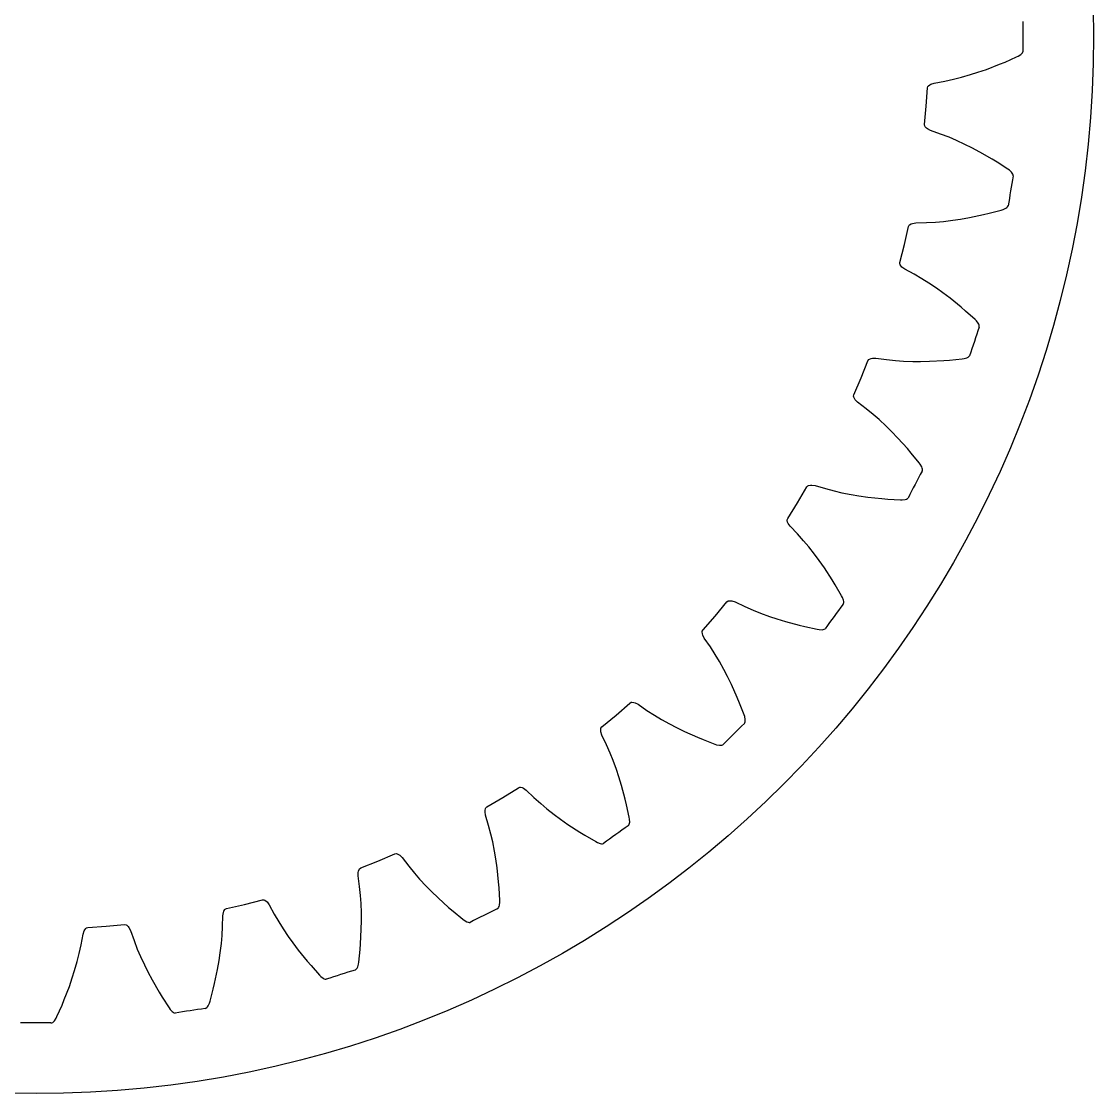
# Model space of a CAD drawing. Extents: x -33.8 to 33.8, y -33.8 to 33.8.
# Drawn here: x -0.47 to 33.75, y -33.75 to 0.47 of the extents above; entities that cross this region are included whole.
import ezdxf

# ---------------------------------------------------------------- set-up
doc = ezdxf.new("R2010")
doc.units = 0

msp = doc.modelspace()

# ---------------------------------------------------------------- linework, layer by layer
msp.add_circle((0, 0), 33.75)
msp.add_circle((0, 0), 33.75)
at = {"layer": 'layer0'}
for p, q in [((30.926, -0.825), (31.295, -0.663)), ((31.295, -0.663), (31.348, -0.636)), ((31.348, -0.636), (31.428, -0.582)), ((31.428, -0.582), (31.457, -0.555)), ((31.457, -0.555), (31.478, -0.527)), ((31.478, -0.527), (31.491, -0.499)), ((30.328, -1.058), (30.753, -0.895)), ((30.753, -0.895), (30.926, -0.825)), ((29.283, -1.371), (29.53, -1.309)), ((29.53, -1.309), (29.818, -1.227)), ((29.818, -1.227), (30.054, -1.151)), ((30.054, -1.151), (30.328, -1.058)), ((28.412, -2.236), (28.452, -1.648)), ((28.452, -1.648), (28.464, -1.603)), ((28.464, -1.603), (28.478, -1.583)), ((28.478, -1.583), (28.522, -1.55)), ((28.522, -1.55), (28.56, -1.529)), ((28.56, -1.529), (28.662, -1.495)), ((28.662, -1.495), (29.001, -1.432)), ((29.001, -1.432), (29.283, -1.371)), ((28.359, -2.823), (28.412, -2.236)), ((28.412, -2.236), (28.412, -2.236)), ((28.364, -2.87), (28.359, -2.823)), ((28.375, -2.891), (28.364, -2.87)), ((28.413, -2.931), (28.375, -2.891)), ((28.448, -2.957), (28.413, -2.931)), ((28.543, -3.007), (28.448, -2.957)), ((28.868, -3.122), (28.543, -3.007)), ((29.137, -3.227), (28.868, -3.122)), ((29.371, -3.326), (29.137, -3.227)), ((29.643, -3.453), (29.371, -3.326)), ((29.864, -3.564), (29.643, -3.453)), ((30.12, -3.699), (29.864, -3.564)), ((30.515, -3.927), (30.12, -3.699)), ((30.674, -4.023), (30.515, -3.927)), ((31.014, -4.241), (30.674, -4.023)), ((31.062, -4.276), (31.014, -4.241)), ((31.132, -4.341), (31.062, -4.276)), ((31.156, -4.373), (31.132, -4.341)), ((31.172, -4.404), (31.156, -4.373)), ((31.181, -4.433), (31.172, -4.404)), ((31.182, -4.462), (31.181, -4.433)), ((30.95, -5.491), (30.983, -5.469)), ((30.983, -5.469), (31.008, -5.445)), ((31.008, -5.445), (31.025, -5.419)), ((29.504, -5.839), (29.789, -5.79)), ((29.789, -5.79), (30.235, -5.695)), ((30.235, -5.695), (30.416, -5.652)), ((30.416, -5.652), (30.806, -5.551)), ((30.806, -5.551), (30.863, -5.532)), ((30.863, -5.532), (30.95, -5.491)), ((27.712, -6.653), (27.844, -6.079)), ((27.844, -6.079), (27.862, -6.036)), ((27.862, -6.036), (27.88, -6.019)), ((27.88, -6.019), (27.928, -5.992)), ((27.928, -5.992), (27.97, -5.978)), ((27.97, -5.978), (28.075, -5.961)), ((28.075, -5.961), (28.42, -5.951)), ((28.42, -5.951), (28.708, -5.935)), ((28.708, -5.935), (28.962, -5.913)), ((28.962, -5.913), (29.259, -5.876)), ((29.259, -5.876), (29.504, -5.839)), ((27.569, -7.224), (27.712, -6.653)), ((27.712, -6.653), (27.712, -6.653)), ((27.566, -7.271), (27.569, -7.224)), ((27.573, -7.294), (27.566, -7.271)), ((27.605, -7.34), (27.573, -7.294)), ((27.635, -7.371), (27.605, -7.34)), ((27.721, -7.435), (27.635, -7.371)), ((28.024, -7.6), (27.721, -7.435)), ((28.273, -7.745), (28.024, -7.6)), ((28.489, -7.88), (28.273, -7.745)), ((28.738, -8.048), (28.489, -7.88)), ((28.939, -8.192), (28.738, -8.048)), ((29.171, -8.365), (28.939, -8.192)), ((29.525, -8.652), (29.171, -8.365)), ((29.667, -8.772), (29.525, -8.652)), ((29.969, -9.04), (29.667, -8.772)), ((30.011, -9.082), (29.969, -9.04)), ((30.07, -9.158), (30.011, -9.082)), ((30.088, -9.193), (30.07, -9.158)), ((30.1, -9.226), (30.088, -9.193)), ((30.104, -9.257), (30.1, -9.226)), ((30.1, -9.285), (30.104, -9.257)), ((29.618, -10.292), (29.71, -10.266)), ((29.71, -10.266), (29.746, -10.248)), ((29.746, -10.248), (29.774, -10.228)), ((29.774, -10.228), (29.795, -10.206)), ((26.33, -10.906), (26.55, -10.36)), ((26.55, -10.36), (26.575, -10.32)), ((26.575, -10.32), (26.595, -10.306)), ((26.595, -10.306), (26.647, -10.287)), ((26.647, -10.287), (26.69, -10.28)), ((26.69, -10.28), (26.797, -10.279)), ((26.797, -10.279), (27.139, -10.324)), ((27.139, -10.324), (27.426, -10.353)), ((27.426, -10.353), (27.68, -10.37)), ((27.68, -10.37), (27.98, -10.381)), ((27.98, -10.381), (28.228, -10.382)), ((28.228, -10.382), (28.517, -10.378)), ((28.517, -10.378), (28.972, -10.355)), ((28.972, -10.355), (29.157, -10.341)), ((29.157, -10.341), (29.559, -10.302)), ((29.559, -10.302), (29.618, -10.292)), ((26.099, -11.448), (26.33, -10.906)), ((26.33, -10.906), (26.33, -10.906)), ((26.089, -11.494), (26.099, -11.448)), ((26.093, -11.518), (26.089, -11.494)), ((26.117, -11.568), (26.093, -11.518)), ((26.142, -11.603), (26.117, -11.568)), ((26.217, -11.68), (26.142, -11.603)), ((26.49, -11.89), (26.217, -11.68)), ((26.713, -12.072), (26.49, -11.89)), ((26.906, -12.24), (26.713, -12.072)), ((27.125, -12.444), (26.906, -12.24)), ((27.301, -12.618), (27.125, -12.444)), ((27.503, -12.826), (27.301, -12.618)), ((27.808, -13.164), (27.503, -12.826)), ((27.93, -13.305), (27.808, -13.164)), ((28.185, -13.617), (27.93, -13.305)), ((28.22, -13.665), (28.185, -13.617)), ((28.267, -13.749), (28.22, -13.665)), ((28.28, -13.787), (28.267, -13.749)), ((28.277, -13.88), (28.285, -13.852)), ((28.286, -13.821), (28.28, -13.787)), ((28.285, -13.852), (28.286, -13.821)), ((24.602, -14.386), (24.634, -14.35)), ((24.634, -14.35), (24.655, -14.339)), ((24.655, -14.339), (24.71, -14.329)), ((24.71, -14.329), (24.753, -14.329)), ((24.753, -14.329), (24.859, -14.345)), ((24.859, -14.345), (25.19, -14.442)), ((24.3, -14.891), (24.602, -14.386)), ((25.19, -14.442), (25.468, -14.516)), ((25.468, -14.516), (25.717, -14.573)), ((25.717, -14.573), (26.011, -14.63)), ((26.011, -14.63), (26.256, -14.67)), ((26.256, -14.67), (26.542, -14.712)), ((26.542, -14.712), (26.995, -14.759)), ((23.987, -15.39), (24.3, -14.891)), ((24.3, -14.891), (24.3, -14.891)), ((26.995, -14.759), (27.181, -14.775)), ((27.181, -14.775), (27.583, -14.799)), ((27.583, -14.799), (27.643, -14.799)), ((27.643, -14.799), (27.738, -14.787)), ((27.738, -14.787), (27.776, -14.775)), ((27.776, -14.775), (27.807, -14.76)), ((27.807, -14.76), (27.832, -14.741)), ((23.97, -15.434), (23.987, -15.39)), ((23.97, -15.458), (23.97, -15.434)), ((23.985, -15.511), (23.97, -15.458)), ((24.005, -15.55), (23.985, -15.511)), ((24.067, -15.637), (24.005, -15.55)), ((24.304, -15.888), (24.067, -15.637)), ((24.496, -16.103), (24.304, -15.888)), ((24.66, -16.298), (24.496, -16.103)), ((24.844, -16.534), (24.66, -16.298)), ((24.991, -16.734), (24.844, -16.534)), ((25.158, -16.97), (24.991, -16.734)), ((25.406, -17.352), (25.158, -16.97)), ((25.504, -17.511), (25.406, -17.352)), ((25.708, -17.858), (25.504, -17.511)), ((21.671, -18.509), (22.049, -18.057)), ((22.049, -18.057), (22.085, -18.027)), ((22.085, -18.027), (22.109, -18.02)), ((22.109, -18.02), (22.164, -18.018)), ((22.164, -18.018), (22.207, -18.025)), ((22.207, -18.025), (22.309, -18.057)), ((22.309, -18.057), (22.62, -18.205)), ((25.735, -17.912), (25.708, -17.858)), ((25.768, -18.002), (25.735, -17.912)), ((25.758, -18.132), (25.77, -18.106)), ((25.775, -18.041), (25.768, -18.002)), ((25.77, -18.106), (25.776, -18.076)), ((25.776, -18.076), (25.775, -18.041)), ((22.62, -18.205), (22.884, -18.321)), ((22.884, -18.321), (23.121, -18.417)), ((23.121, -18.417), (23.402, -18.519)), ((21.284, -18.953), (21.671, -18.509)), ((21.671, -18.509), (21.671, -18.509)), ((23.402, -18.519), (23.638, -18.597)), ((23.638, -18.597), (23.914, -18.683)), ((23.914, -18.683), (24.354, -18.801)), ((24.354, -18.801), (24.535, -18.845)), ((21.257, -19.017), (21.26, -18.993)), ((21.264, -19.072), (21.257, -19.017)), ((21.26, -18.993), (21.284, -18.953)), ((21.277, -19.114), (21.264, -19.072)), ((21.324, -19.21), (21.277, -19.114)), ((24.535, -18.845), (24.929, -18.931)), ((24.929, -18.931), (24.988, -18.941)), ((24.988, -18.941), (25.084, -18.944)), ((25.084, -18.944), (25.123, -18.939)), ((25.123, -18.939), (25.156, -18.928)), ((25.156, -18.928), (25.183, -18.913)), ((21.519, -19.494), (21.324, -19.21)), ((21.675, -19.736), (21.519, -19.494)), ((21.807, -19.955), (21.675, -19.736)), ((21.952, -20.217), (21.807, -19.955)), ((22.066, -20.437), (21.952, -20.217)), ((22.194, -20.697), (22.066, -20.437)), ((22.379, -21.113), (22.194, -20.697)), ((22.451, -21.285), (22.379, -21.113)), ((18.509, -21.671), (18.953, -21.284)), ((18.953, -21.284), (18.993, -21.26)), ((18.993, -21.26), (19.017, -21.257)), ((19.017, -21.257), (19.072, -21.264)), ((19.072, -21.264), (19.114, -21.277)), ((19.114, -21.277), (19.21, -21.324)), ((19.21, -21.324), (19.494, -21.519)), ((19.494, -21.519), (19.736, -21.675)), ((22.598, -21.66), (22.451, -21.285)), ((18.057, -22.049), (18.509, -21.671)), ((18.509, -21.671), (18.509, -21.671)), ((19.736, -21.675), (19.955, -21.807)), ((19.955, -21.807), (20.217, -21.952)), ((22.616, -21.717), (22.598, -21.66)), ((22.635, -21.811), (22.616, -21.717)), ((22.62, -21.915), (22.631, -21.885)), ((22.631, -21.885), (22.635, -21.851)), ((22.635, -21.851), (22.635, -21.811)), ((18.018, -22.164), (18.02, -22.109)), ((18.025, -22.207), (18.018, -22.164)), ((18.02, -22.109), (18.027, -22.085)), ((18.057, -22.309), (18.025, -22.207)), ((18.027, -22.085), (18.057, -22.049)), ((20.217, -21.952), (20.437, -22.066)), ((20.437, -22.066), (20.697, -22.194)), ((20.697, -22.194), (21.113, -22.379)), ((22.604, -21.938), (22.62, -21.915)), ((18.205, -22.62), (18.057, -22.309)), ((21.113, -22.379), (21.285, -22.451)), ((21.285, -22.451), (21.66, -22.598)), ((18.321, -22.884), (18.205, -22.62)), ((18.417, -23.121), (18.321, -22.884)), ((21.66, -22.598), (21.717, -22.616)), ((21.717, -22.616), (21.811, -22.635)), ((21.811, -22.635), (21.851, -22.635)), ((21.851, -22.635), (21.885, -22.631)), ((21.885, -22.631), (21.915, -22.62)), ((18.519, -23.402), (18.417, -23.121)), ((18.597, -23.638), (18.519, -23.402)), ((18.683, -23.914), (18.597, -23.638)), ((18.801, -24.354), (18.683, -23.914)), ((14.891, -24.3), (15.39, -23.987)), ((15.39, -23.987), (15.434, -23.97)), ((15.434, -23.97), (15.458, -23.97)), ((15.458, -23.97), (15.511, -23.985)), ((15.511, -23.985), (15.55, -24.005)), ((15.55, -24.005), (15.637, -24.067)), ((15.637, -24.067), (15.888, -24.304)), ((14.339, -24.655), (14.35, -24.634)), ((14.35, -24.634), (14.386, -24.602)), ((14.386, -24.602), (14.891, -24.3)), ((14.891, -24.3), (14.891, -24.3)), ((15.888, -24.304), (16.103, -24.496)), ((16.103, -24.496), (16.298, -24.66)), ((18.845, -24.535), (18.801, -24.354)), ((18.931, -24.929), (18.845, -24.535)), ((14.329, -24.71), (14.339, -24.655)), ((14.329, -24.753), (14.329, -24.71)), ((14.345, -24.859), (14.329, -24.753)), ((14.442, -25.19), (14.345, -24.859)), ((16.298, -24.66), (16.534, -24.844)), ((16.534, -24.844), (16.734, -24.991)), ((18.941, -24.988), (18.931, -24.929)), ((14.516, -25.468), (14.442, -25.19)), ((16.734, -24.991), (16.97, -25.158)), ((16.97, -25.158), (17.352, -25.406)), ((18.894, -25.204), (18.913, -25.183)), ((18.913, -25.183), (18.928, -25.156)), ((18.928, -25.156), (18.939, -25.123)), ((18.939, -25.123), (18.944, -25.084)), ((18.944, -25.084), (18.941, -24.988)), ((14.573, -25.717), (14.516, -25.468)), ((17.352, -25.406), (17.511, -25.504)), ((17.511, -25.504), (17.858, -25.708)), ((14.63, -26.011), (14.573, -25.717)), ((17.858, -25.708), (17.912, -25.735)), ((17.912, -25.735), (18.002, -25.768)), ((18.002, -25.768), (18.041, -25.775)), ((18.041, -25.775), (18.076, -25.776)), ((18.076, -25.776), (18.106, -25.77)), ((10.36, -26.55), (10.906, -26.33)), ((10.906, -26.33), (11.448, -26.099)), ((10.906, -26.33), (10.906, -26.33)), ((11.448, -26.099), (11.494, -26.089)), ((11.494, -26.089), (11.518, -26.093)), ((11.518, -26.093), (11.568, -26.117)), ((11.568, -26.117), (11.603, -26.142)), ((11.603, -26.142), (11.68, -26.217)), ((11.68, -26.217), (11.89, -26.49)), ((14.67, -26.256), (14.63, -26.011)), ((14.712, -26.542), (14.67, -26.256)), ((10.279, -26.797), (10.28, -26.69)), ((10.28, -26.69), (10.287, -26.647)), ((10.287, -26.647), (10.306, -26.595)), ((10.306, -26.595), (10.32, -26.575)), ((10.32, -26.575), (10.36, -26.55)), ((11.89, -26.49), (12.072, -26.713)), ((14.759, -26.995), (14.712, -26.542)), ((10.324, -27.139), (10.279, -26.797)), ((12.072, -26.713), (12.24, -26.906)), ((12.24, -26.906), (12.444, -27.125)), ((14.775, -27.181), (14.759, -26.995)), ((10.353, -27.426), (10.324, -27.139)), ((12.444, -27.125), (12.618, -27.301)), ((12.618, -27.301), (12.826, -27.503)), ((14.799, -27.583), (14.775, -27.181)), ((6.079, -27.844), (6.653, -27.712)), ((6.653, -27.712), (7.224, -27.569)), ((6.653, -27.712), (6.653, -27.712)), ((7.224, -27.569), (7.271, -27.566)), ((7.271, -27.566), (7.294, -27.573)), ((7.294, -27.573), (7.34, -27.605)), ((7.34, -27.605), (7.371, -27.635)), ((7.371, -27.635), (7.435, -27.721)), ((10.37, -27.68), (10.353, -27.426)), ((10.381, -27.98), (10.37, -27.68)), ((12.826, -27.503), (13.164, -27.808)), ((14.787, -27.738), (14.799, -27.643)), ((14.799, -27.643), (14.799, -27.583)), ((5.961, -28.075), (5.978, -27.97)), ((5.978, -27.97), (5.992, -27.928)), ((5.992, -27.928), (6.019, -27.88)), ((6.019, -27.88), (6.036, -27.862)), ((6.036, -27.862), (6.079, -27.844)), ((7.435, -27.721), (7.6, -28.024)), ((7.6, -28.024), (7.745, -28.273)), ((10.382, -28.228), (10.381, -27.98)), ((13.164, -27.808), (13.305, -27.93)), ((13.305, -27.93), (13.617, -28.185)), ((14.718, -27.85), (14.741, -27.832)), ((14.741, -27.832), (14.76, -27.807)), ((14.76, -27.807), (14.775, -27.776)), ((14.775, -27.776), (14.787, -27.738)), ((2.236, -28.412), (2.823, -28.359)), ((2.823, -28.359), (2.87, -28.364)), ((2.87, -28.364), (2.891, -28.375)), ((2.891, -28.375), (2.931, -28.413)), ((5.951, -28.42), (5.961, -28.075)), ((7.745, -28.273), (7.88, -28.489)), ((10.378, -28.517), (10.382, -28.228)), ((13.617, -28.185), (13.665, -28.22)), ((13.665, -28.22), (13.749, -28.267)), ((13.749, -28.267), (13.787, -28.28)), ((13.787, -28.28), (13.821, -28.286)), ((13.821, -28.286), (13.852, -28.285)), ((1.432, -29.001), (1.495, -28.662)), ((1.495, -28.662), (1.529, -28.56)), ((1.529, -28.56), (1.55, -28.522)), ((1.55, -28.522), (1.583, -28.478)), ((1.583, -28.478), (1.603, -28.464)), ((1.603, -28.464), (1.648, -28.452)), ((1.648, -28.452), (2.236, -28.412)), ((2.236, -28.412), (2.236, -28.412)), ((2.931, -28.413), (2.957, -28.448)), ((2.957, -28.448), (3.007, -28.543)), ((3.007, -28.543), (3.122, -28.868)), ((5.913, -28.962), (5.935, -28.708)), ((5.935, -28.708), (5.951, -28.42)), ((7.88, -28.489), (8.048, -28.738)), ((8.048, -28.738), (8.192, -28.939)), ((10.355, -28.972), (10.378, -28.517)), ((1.371, -29.283), (1.432, -29.001)), ((3.122, -28.868), (3.227, -29.137)), ((5.876, -29.259), (5.913, -28.962)), ((8.192, -28.939), (8.365, -29.171)), ((10.341, -29.157), (10.355, -28.972)), ((1.309, -29.53), (1.371, -29.283)), ((3.227, -29.137), (3.326, -29.371)), ((3.326, -29.371), (3.453, -29.643)), ((5.839, -29.504), (5.876, -29.259)), ((8.365, -29.171), (8.652, -29.525)), ((10.302, -29.559), (10.341, -29.157)), ((1.227, -29.818), (1.309, -29.53)), ((3.453, -29.643), (3.564, -29.864)), ((5.79, -29.789), (5.839, -29.504)), ((8.652, -29.525), (8.772, -29.667)), ((8.772, -29.667), (9.04, -29.969)), ((10.228, -29.774), (10.248, -29.746)), ((10.248, -29.746), (10.266, -29.71)), ((10.266, -29.71), (10.292, -29.618)), ((10.292, -29.618), (10.302, -29.559)), ((1.058, -30.328), (1.151, -30.054)), ((1.151, -30.054), (1.227, -29.818)), ((3.564, -29.864), (3.699, -30.12)), ((5.695, -30.235), (5.79, -29.789)), ((9.04, -29.969), (9.082, -30.011)), ((9.082, -30.011), (9.158, -30.07)), ((9.158, -30.07), (9.193, -30.088)), ((9.193, -30.088), (9.226, -30.1)), ((9.226, -30.1), (9.257, -30.104)), ((10.181, -29.809), (10.206, -29.795)), ((10.206, -29.795), (10.228, -29.774)), ((0.895, -30.753), (1.058, -30.328)), ((3.699, -30.12), (3.927, -30.515)), ((5.551, -30.806), (5.652, -30.416)), ((5.652, -30.416), (5.695, -30.235)), ((0.825, -30.926), (0.895, -30.753)), ((3.927, -30.515), (4.023, -30.674)), ((4.023, -30.674), (4.241, -31.014)), ((0.663, -31.295), (0.825, -30.926)), ((4.241, -31.014), (4.276, -31.062)), ((4.276, -31.062), (4.341, -31.132)), ((4.341, -31.132), (4.373, -31.156)), ((5.392, -31.035), (5.419, -31.025)), ((5.419, -31.025), (5.445, -31.008)), ((5.445, -31.008), (5.469, -30.983)), ((5.469, -30.983), (5.491, -30.95)), ((5.491, -30.95), (5.532, -30.863)), ((5.532, -30.863), (5.551, -30.806)), ((0.499, -31.491), (0.527, -31.478)), ((0.527, -31.478), (0.555, -31.457)), ((0.555, -31.457), (0.582, -31.428)), ((0.582, -31.428), (0.636, -31.348)), ((0.636, -31.348), (0.663, -31.295)), ((4.373, -31.156), (4.404, -31.172)), ((4.404, -31.172), (4.433, -31.181)), ((0.471, -31.496), (0.499, -31.491))]:
    msp.add_line(p, q, dxfattribs=at)
for centre, start, end in [((65.239, -0.209), 178.8466, 180.4929), ((64.404, -10.412), 169.8466, 171.4929), ((61.982, -20.359), 160.8466, 162.4929), ((58.034, -29.804), 151.8466, 153.4929), ((52.657, -38.516), 142.8466, 144.4929), ((45.984, -46.279), 133.8466, 135.4929), ((38.178, -52.902), 124.8466, 126.4929), ((29.432, -58.224), 115.8466, 117.4929), ((19.962, -62.111), 106.8466, 108.4929), ((10, -64.469), 97.8466, 99.4929), ((-0.209, -65.239), 88.8466, 90.4929)]:
    msp.add_arc(centre, 33.75, start, end, dxfattribs=at)
at = {"layer": 'layer1'}
for p, q in [((30.926, -0.825), (31.295, -0.663)), ((31.295, -0.663), (31.348, -0.636)), ((31.348, -0.636), (31.428, -0.582)), ((31.428, -0.582), (31.457, -0.555)), ((31.457, -0.555), (31.478, -0.527)), ((31.478, -0.527), (31.491, -0.499)), ((30.328, -1.058), (30.753, -0.895)), ((30.753, -0.895), (30.926, -0.825)), ((29.283, -1.371), (29.53, -1.309)), ((29.53, -1.309), (29.818, -1.227)), ((29.818, -1.227), (30.054, -1.151)), ((30.054, -1.151), (30.328, -1.058)), ((28.412, -2.236), (28.452, -1.648)), ((28.452, -1.648), (28.464, -1.603)), ((28.464, -1.603), (28.478, -1.583)), ((28.478, -1.583), (28.522, -1.55)), ((28.522, -1.55), (28.56, -1.529)), ((28.56, -1.529), (28.662, -1.495)), ((28.662, -1.495), (29.001, -1.432)), ((29.001, -1.432), (29.283, -1.371)), ((28.359, -2.823), (28.412, -2.236)), ((28.412, -2.236), (28.412, -2.236)), ((28.364, -2.87), (28.359, -2.823)), ((28.375, -2.891), (28.364, -2.87)), ((28.413, -2.931), (28.375, -2.891)), ((28.448, -2.957), (28.413, -2.931)), ((28.543, -3.007), (28.448, -2.957)), ((28.868, -3.122), (28.543, -3.007)), ((29.137, -3.227), (28.868, -3.122)), ((29.371, -3.326), (29.137, -3.227)), ((29.643, -3.453), (29.371, -3.326)), ((29.864, -3.564), (29.643, -3.453)), ((30.12, -3.699), (29.864, -3.564)), ((30.515, -3.927), (30.12, -3.699)), ((30.674, -4.023), (30.515, -3.927)), ((31.014, -4.241), (30.674, -4.023)), ((31.062, -4.276), (31.014, -4.241)), ((31.132, -4.341), (31.062, -4.276)), ((31.156, -4.373), (31.132, -4.341)), ((31.172, -4.404), (31.156, -4.373)), ((31.181, -4.433), (31.172, -4.404)), ((31.182, -4.462), (31.181, -4.433)), ((30.95, -5.491), (30.983, -5.469)), ((30.983, -5.469), (31.008, -5.445)), ((31.008, -5.445), (31.025, -5.419)), ((29.504, -5.839), (29.789, -5.79)), ((29.789, -5.79), (30.235, -5.695)), ((30.235, -5.695), (30.416, -5.652)), ((30.416, -5.652), (30.806, -5.551)), ((30.806, -5.551), (30.863, -5.532)), ((30.863, -5.532), (30.95, -5.491)), ((27.712, -6.653), (27.844, -6.079)), ((27.844, -6.079), (27.862, -6.036)), ((27.862, -6.036), (27.88, -6.019)), ((27.88, -6.019), (27.928, -5.992)), ((27.928, -5.992), (27.97, -5.978)), ((27.97, -5.978), (28.075, -5.961)), ((28.075, -5.961), (28.42, -5.951)), ((28.42, -5.951), (28.708, -5.935)), ((28.708, -5.935), (28.962, -5.913)), ((28.962, -5.913), (29.259, -5.876)), ((29.259, -5.876), (29.504, -5.839)), ((27.569, -7.224), (27.712, -6.653)), ((27.712, -6.653), (27.712, -6.653)), ((27.566, -7.271), (27.569, -7.224)), ((27.573, -7.294), (27.566, -7.271)), ((27.605, -7.34), (27.573, -7.294)), ((27.635, -7.371), (27.605, -7.34)), ((27.721, -7.435), (27.635, -7.371)), ((28.024, -7.6), (27.721, -7.435)), ((28.273, -7.745), (28.024, -7.6)), ((28.489, -7.88), (28.273, -7.745)), ((28.738, -8.048), (28.489, -7.88)), ((28.939, -8.192), (28.738, -8.048)), ((29.171, -8.365), (28.939, -8.192)), ((29.525, -8.652), (29.171, -8.365)), ((29.667, -8.772), (29.525, -8.652)), ((29.969, -9.04), (29.667, -8.772)), ((30.011, -9.082), (29.969, -9.04)), ((30.07, -9.158), (30.011, -9.082)), ((30.088, -9.193), (30.07, -9.158)), ((30.1, -9.226), (30.088, -9.193)), ((30.104, -9.257), (30.1, -9.226)), ((30.1, -9.285), (30.104, -9.257)), ((29.618, -10.292), (29.71, -10.266)), ((29.71, -10.266), (29.746, -10.248)), ((29.746, -10.248), (29.774, -10.228)), ((29.774, -10.228), (29.795, -10.206)), ((26.33, -10.906), (26.55, -10.36)), ((26.55, -10.36), (26.575, -10.32)), ((26.575, -10.32), (26.595, -10.306)), ((26.595, -10.306), (26.647, -10.287)), ((26.647, -10.287), (26.69, -10.28)), ((26.69, -10.28), (26.797, -10.279)), ((26.797, -10.279), (27.139, -10.324)), ((27.139, -10.324), (27.426, -10.353)), ((27.426, -10.353), (27.68, -10.37)), ((27.68, -10.37), (27.98, -10.381)), ((27.98, -10.381), (28.228, -10.382)), ((28.228, -10.382), (28.517, -10.378)), ((28.517, -10.378), (28.972, -10.355)), ((28.972, -10.355), (29.157, -10.341)), ((29.157, -10.341), (29.559, -10.302)), ((29.559, -10.302), (29.618, -10.292)), ((26.099, -11.448), (26.33, -10.906)), ((26.33, -10.906), (26.33, -10.906)), ((26.089, -11.494), (26.099, -11.448)), ((26.093, -11.518), (26.089, -11.494)), ((26.117, -11.568), (26.093, -11.518)), ((26.142, -11.603), (26.117, -11.568)), ((26.217, -11.68), (26.142, -11.603)), ((26.49, -11.89), (26.217, -11.68)), ((26.713, -12.072), (26.49, -11.89)), ((26.906, -12.24), (26.713, -12.072)), ((27.125, -12.444), (26.906, -12.24)), ((27.301, -12.618), (27.125, -12.444)), ((27.503, -12.826), (27.301, -12.618)), ((27.808, -13.164), (27.503, -12.826)), ((27.93, -13.305), (27.808, -13.164)), ((28.185, -13.617), (27.93, -13.305)), ((28.22, -13.665), (28.185, -13.617)), ((28.267, -13.749), (28.22, -13.665)), ((28.28, -13.787), (28.267, -13.749)), ((28.277, -13.88), (28.285, -13.852)), ((28.286, -13.821), (28.28, -13.787)), ((28.285, -13.852), (28.286, -13.821)), ((24.602, -14.386), (24.634, -14.35)), ((24.634, -14.35), (24.655, -14.339)), ((24.655, -14.339), (24.71, -14.329)), ((24.71, -14.329), (24.753, -14.329)), ((24.753, -14.329), (24.859, -14.345)), ((24.859, -14.345), (25.19, -14.442)), ((24.3, -14.891), (24.602, -14.386)), ((25.19, -14.442), (25.468, -14.516)), ((25.468, -14.516), (25.717, -14.573)), ((25.717, -14.573), (26.011, -14.63)), ((26.011, -14.63), (26.256, -14.67)), ((26.256, -14.67), (26.542, -14.712)), ((26.542, -14.712), (26.995, -14.759)), ((23.987, -15.39), (24.3, -14.891)), ((24.3, -14.891), (24.3, -14.891)), ((26.995, -14.759), (27.181, -14.775)), ((27.181, -14.775), (27.583, -14.799)), ((27.583, -14.799), (27.643, -14.799)), ((27.643, -14.799), (27.738, -14.787)), ((27.738, -14.787), (27.776, -14.775)), ((27.776, -14.775), (27.807, -14.76)), ((27.807, -14.76), (27.832, -14.741)), ((23.97, -15.434), (23.987, -15.39)), ((23.97, -15.458), (23.97, -15.434)), ((23.985, -15.511), (23.97, -15.458)), ((24.005, -15.55), (23.985, -15.511)), ((24.067, -15.637), (24.005, -15.55)), ((24.304, -15.888), (24.067, -15.637)), ((24.496, -16.103), (24.304, -15.888)), ((24.66, -16.298), (24.496, -16.103)), ((24.844, -16.534), (24.66, -16.298)), ((24.991, -16.734), (24.844, -16.534)), ((25.158, -16.97), (24.991, -16.734)), ((25.406, -17.352), (25.158, -16.97)), ((25.504, -17.511), (25.406, -17.352)), ((25.708, -17.858), (25.504, -17.511)), ((21.671, -18.509), (22.049, -18.057)), ((22.049, -18.057), (22.085, -18.027)), ((22.085, -18.027), (22.109, -18.02)), ((22.109, -18.02), (22.164, -18.018)), ((22.164, -18.018), (22.207, -18.025)), ((22.207, -18.025), (22.309, -18.057)), ((22.309, -18.057), (22.62, -18.205)), ((25.735, -17.912), (25.708, -17.858)), ((25.768, -18.002), (25.735, -17.912)), ((25.758, -18.132), (25.77, -18.106)), ((25.775, -18.041), (25.768, -18.002)), ((25.77, -18.106), (25.776, -18.076)), ((25.776, -18.076), (25.775, -18.041)), ((22.62, -18.205), (22.884, -18.321)), ((22.884, -18.321), (23.121, -18.417)), ((23.121, -18.417), (23.402, -18.519)), ((21.284, -18.953), (21.671, -18.509)), ((21.671, -18.509), (21.671, -18.509)), ((23.402, -18.519), (23.638, -18.597)), ((23.638, -18.597), (23.914, -18.683)), ((23.914, -18.683), (24.354, -18.801)), ((24.354, -18.801), (24.535, -18.845)), ((21.257, -19.017), (21.26, -18.993)), ((21.264, -19.072), (21.257, -19.017)), ((21.26, -18.993), (21.284, -18.953)), ((21.277, -19.114), (21.264, -19.072)), ((21.324, -19.21), (21.277, -19.114)), ((24.535, -18.845), (24.929, -18.931)), ((24.929, -18.931), (24.988, -18.941)), ((24.988, -18.941), (25.084, -18.944)), ((25.084, -18.944), (25.123, -18.939)), ((25.123, -18.939), (25.156, -18.928)), ((25.156, -18.928), (25.183, -18.913)), ((21.519, -19.494), (21.324, -19.21)), ((21.675, -19.736), (21.519, -19.494)), ((21.807, -19.955), (21.675, -19.736)), ((21.952, -20.217), (21.807, -19.955)), ((22.066, -20.437), (21.952, -20.217)), ((22.194, -20.697), (22.066, -20.437)), ((22.379, -21.113), (22.194, -20.697)), ((22.451, -21.285), (22.379, -21.113)), ((18.509, -21.671), (18.953, -21.284)), ((18.953, -21.284), (18.993, -21.26)), ((18.993, -21.26), (19.017, -21.257)), ((19.017, -21.257), (19.072, -21.264)), ((19.072, -21.264), (19.114, -21.277)), ((19.114, -21.277), (19.21, -21.324)), ((19.21, -21.324), (19.494, -21.519)), ((19.494, -21.519), (19.736, -21.675)), ((22.598, -21.66), (22.451, -21.285)), ((18.057, -22.049), (18.509, -21.671)), ((18.509, -21.671), (18.509, -21.671)), ((19.736, -21.675), (19.955, -21.807)), ((19.955, -21.807), (20.217, -21.952)), ((22.616, -21.717), (22.598, -21.66)), ((22.635, -21.811), (22.616, -21.717)), ((22.62, -21.915), (22.631, -21.885)), ((22.631, -21.885), (22.635, -21.851)), ((22.635, -21.851), (22.635, -21.811)), ((18.018, -22.164), (18.02, -22.109)), ((18.025, -22.207), (18.018, -22.164)), ((18.02, -22.109), (18.027, -22.085)), ((18.057, -22.309), (18.025, -22.207)), ((18.027, -22.085), (18.057, -22.049)), ((20.217, -21.952), (20.437, -22.066)), ((20.437, -22.066), (20.697, -22.194)), ((20.697, -22.194), (21.113, -22.379)), ((22.604, -21.938), (22.62, -21.915)), ((18.205, -22.62), (18.057, -22.309)), ((21.113, -22.379), (21.285, -22.451)), ((21.285, -22.451), (21.66, -22.598)), ((18.321, -22.884), (18.205, -22.62)), ((18.417, -23.121), (18.321, -22.884)), ((21.66, -22.598), (21.717, -22.616)), ((21.717, -22.616), (21.811, -22.635)), ((21.811, -22.635), (21.851, -22.635)), ((21.851, -22.635), (21.885, -22.631)), ((21.885, -22.631), (21.915, -22.62)), ((18.519, -23.402), (18.417, -23.121)), ((18.597, -23.638), (18.519, -23.402)), ((18.683, -23.914), (18.597, -23.638)), ((18.801, -24.354), (18.683, -23.914)), ((14.891, -24.3), (15.39, -23.987)), ((15.39, -23.987), (15.434, -23.97)), ((15.434, -23.97), (15.458, -23.97)), ((15.458, -23.97), (15.511, -23.985)), ((15.511, -23.985), (15.55, -24.005)), ((15.55, -24.005), (15.637, -24.067)), ((15.637, -24.067), (15.888, -24.304)), ((14.339, -24.655), (14.35, -24.634)), ((14.35, -24.634), (14.386, -24.602)), ((14.386, -24.602), (14.891, -24.3)), ((14.891, -24.3), (14.891, -24.3)), ((15.888, -24.304), (16.103, -24.496)), ((16.103, -24.496), (16.298, -24.66)), ((18.845, -24.535), (18.801, -24.354)), ((18.931, -24.929), (18.845, -24.535)), ((14.329, -24.71), (14.339, -24.655)), ((14.329, -24.753), (14.329, -24.71)), ((14.345, -24.859), (14.329, -24.753)), ((14.442, -25.19), (14.345, -24.859)), ((16.298, -24.66), (16.534, -24.844)), ((16.534, -24.844), (16.734, -24.991)), ((18.941, -24.988), (18.931, -24.929)), ((14.516, -25.468), (14.442, -25.19)), ((16.734, -24.991), (16.97, -25.158)), ((16.97, -25.158), (17.352, -25.406)), ((18.894, -25.204), (18.913, -25.183)), ((18.913, -25.183), (18.928, -25.156)), ((18.928, -25.156), (18.939, -25.123)), ((18.939, -25.123), (18.944, -25.084)), ((18.944, -25.084), (18.941, -24.988)), ((14.573, -25.717), (14.516, -25.468)), ((17.352, -25.406), (17.511, -25.504)), ((17.511, -25.504), (17.858, -25.708)), ((14.63, -26.011), (14.573, -25.717)), ((17.858, -25.708), (17.912, -25.735)), ((17.912, -25.735), (18.002, -25.768)), ((18.002, -25.768), (18.041, -25.775)), ((18.041, -25.775), (18.076, -25.776)), ((18.076, -25.776), (18.106, -25.77)), ((10.36, -26.55), (10.906, -26.33)), ((10.906, -26.33), (11.448, -26.099)), ((10.906, -26.33), (10.906, -26.33)), ((11.448, -26.099), (11.494, -26.089)), ((11.494, -26.089), (11.518, -26.093)), ((11.518, -26.093), (11.568, -26.117)), ((11.568, -26.117), (11.603, -26.142)), ((11.603, -26.142), (11.68, -26.217)), ((11.68, -26.217), (11.89, -26.49)), ((14.67, -26.256), (14.63, -26.011)), ((14.712, -26.542), (14.67, -26.256)), ((10.279, -26.797), (10.28, -26.69)), ((10.28, -26.69), (10.287, -26.647)), ((10.287, -26.647), (10.306, -26.595)), ((10.306, -26.595), (10.32, -26.575)), ((10.32, -26.575), (10.36, -26.55)), ((11.89, -26.49), (12.072, -26.713)), ((14.759, -26.995), (14.712, -26.542)), ((10.324, -27.139), (10.279, -26.797)), ((12.072, -26.713), (12.24, -26.906)), ((12.24, -26.906), (12.444, -27.125)), ((14.775, -27.181), (14.759, -26.995)), ((10.353, -27.426), (10.324, -27.139)), ((12.444, -27.125), (12.618, -27.301)), ((12.618, -27.301), (12.826, -27.503)), ((14.799, -27.583), (14.775, -27.181)), ((6.079, -27.844), (6.653, -27.712)), ((6.653, -27.712), (7.224, -27.569)), ((6.653, -27.712), (6.653, -27.712)), ((7.224, -27.569), (7.271, -27.566)), ((7.271, -27.566), (7.294, -27.573)), ((7.294, -27.573), (7.34, -27.605)), ((7.34, -27.605), (7.371, -27.635)), ((7.371, -27.635), (7.435, -27.721)), ((10.37, -27.68), (10.353, -27.426)), ((10.381, -27.98), (10.37, -27.68)), ((12.826, -27.503), (13.164, -27.808)), ((14.787, -27.738), (14.799, -27.643)), ((14.799, -27.643), (14.799, -27.583)), ((5.961, -28.075), (5.978, -27.97)), ((5.978, -27.97), (5.992, -27.928)), ((5.992, -27.928), (6.019, -27.88)), ((6.019, -27.88), (6.036, -27.862)), ((6.036, -27.862), (6.079, -27.844)), ((7.435, -27.721), (7.6, -28.024)), ((7.6, -28.024), (7.745, -28.273)), ((10.382, -28.228), (10.381, -27.98)), ((13.164, -27.808), (13.305, -27.93)), ((13.305, -27.93), (13.617, -28.185)), ((14.718, -27.85), (14.741, -27.832)), ((14.741, -27.832), (14.76, -27.807)), ((14.76, -27.807), (14.775, -27.776)), ((14.775, -27.776), (14.787, -27.738)), ((2.236, -28.412), (2.823, -28.359)), ((2.823, -28.359), (2.87, -28.364)), ((2.87, -28.364), (2.891, -28.375)), ((2.891, -28.375), (2.931, -28.413)), ((5.951, -28.42), (5.961, -28.075)), ((7.745, -28.273), (7.88, -28.489)), ((10.378, -28.517), (10.382, -28.228)), ((13.617, -28.185), (13.665, -28.22)), ((13.665, -28.22), (13.749, -28.267)), ((13.749, -28.267), (13.787, -28.28)), ((13.787, -28.28), (13.821, -28.286)), ((13.821, -28.286), (13.852, -28.285)), ((1.432, -29.001), (1.495, -28.662)), ((1.495, -28.662), (1.529, -28.56)), ((1.529, -28.56), (1.55, -28.522)), ((1.55, -28.522), (1.583, -28.478)), ((1.583, -28.478), (1.603, -28.464)), ((1.603, -28.464), (1.648, -28.452)), ((1.648, -28.452), (2.236, -28.412)), ((2.236, -28.412), (2.236, -28.412)), ((2.931, -28.413), (2.957, -28.448)), ((2.957, -28.448), (3.007, -28.543)), ((3.007, -28.543), (3.122, -28.868)), ((5.913, -28.962), (5.935, -28.708)), ((5.935, -28.708), (5.951, -28.42)), ((7.88, -28.489), (8.048, -28.738)), ((8.048, -28.738), (8.192, -28.939)), ((10.355, -28.972), (10.378, -28.517)), ((1.371, -29.283), (1.432, -29.001)), ((3.122, -28.868), (3.227, -29.137)), ((5.876, -29.259), (5.913, -28.962)), ((8.192, -28.939), (8.365, -29.171)), ((10.341, -29.157), (10.355, -28.972)), ((1.309, -29.53), (1.371, -29.283)), ((3.227, -29.137), (3.326, -29.371)), ((3.326, -29.371), (3.453, -29.643)), ((5.839, -29.504), (5.876, -29.259)), ((8.365, -29.171), (8.652, -29.525)), ((10.302, -29.559), (10.341, -29.157)), ((1.227, -29.818), (1.309, -29.53)), ((3.453, -29.643), (3.564, -29.864)), ((5.79, -29.789), (5.839, -29.504)), ((8.652, -29.525), (8.772, -29.667)), ((8.772, -29.667), (9.04, -29.969)), ((10.228, -29.774), (10.248, -29.746)), ((10.248, -29.746), (10.266, -29.71)), ((10.266, -29.71), (10.292, -29.618)), ((10.292, -29.618), (10.302, -29.559)), ((1.058, -30.328), (1.151, -30.054)), ((1.151, -30.054), (1.227, -29.818)), ((3.564, -29.864), (3.699, -30.12)), ((5.695, -30.235), (5.79, -29.789)), ((9.04, -29.969), (9.082, -30.011)), ((9.082, -30.011), (9.158, -30.07)), ((9.158, -30.07), (9.193, -30.088)), ((9.193, -30.088), (9.226, -30.1)), ((9.226, -30.1), (9.257, -30.104)), ((10.181, -29.809), (10.206, -29.795)), ((10.206, -29.795), (10.228, -29.774)), ((0.895, -30.753), (1.058, -30.328)), ((3.699, -30.12), (3.927, -30.515)), ((5.551, -30.806), (5.652, -30.416)), ((5.652, -30.416), (5.695, -30.235)), ((0.825, -30.926), (0.895, -30.753)), ((3.927, -30.515), (4.023, -30.674)), ((4.023, -30.674), (4.241, -31.014)), ((0.663, -31.295), (0.825, -30.926)), ((4.241, -31.014), (4.276, -31.062)), ((4.276, -31.062), (4.341, -31.132)), ((4.341, -31.132), (4.373, -31.156)), ((5.392, -31.035), (5.419, -31.025)), ((5.419, -31.025), (5.445, -31.008)), ((5.445, -31.008), (5.469, -30.983)), ((5.469, -30.983), (5.491, -30.95)), ((5.491, -30.95), (5.532, -30.863)), ((5.532, -30.863), (5.551, -30.806)), ((0.499, -31.491), (0.527, -31.478)), ((0.527, -31.478), (0.555, -31.457)), ((0.555, -31.457), (0.582, -31.428)), ((0.582, -31.428), (0.636, -31.348)), ((0.636, -31.348), (0.663, -31.295)), ((4.373, -31.156), (4.404, -31.172)), ((4.404, -31.172), (4.433, -31.181)), ((0.471, -31.496), (0.499, -31.491))]:
    msp.add_line(p, q, dxfattribs=at)
for centre, start, end in [((65.239, -0.209), 178.8466, 180.4929), ((64.404, -10.412), 169.8466, 171.4929), ((61.982, -20.359), 160.8466, 162.4929), ((58.034, -29.804), 151.8466, 153.4929), ((52.657, -38.516), 142.8466, 144.4929), ((45.984, -46.279), 133.8466, 135.4929), ((38.178, -52.902), 124.8466, 126.4929), ((29.432, -58.224), 115.8466, 117.4929), ((19.962, -62.111), 106.8466, 108.4929), ((10, -64.469), 97.8466, 99.4929), ((-0.209, -65.239), 88.8466, 90.4929)]:
    msp.add_arc(centre, 33.75, start, end, dxfattribs=at)

doc.saveas('drawing.dxf')
